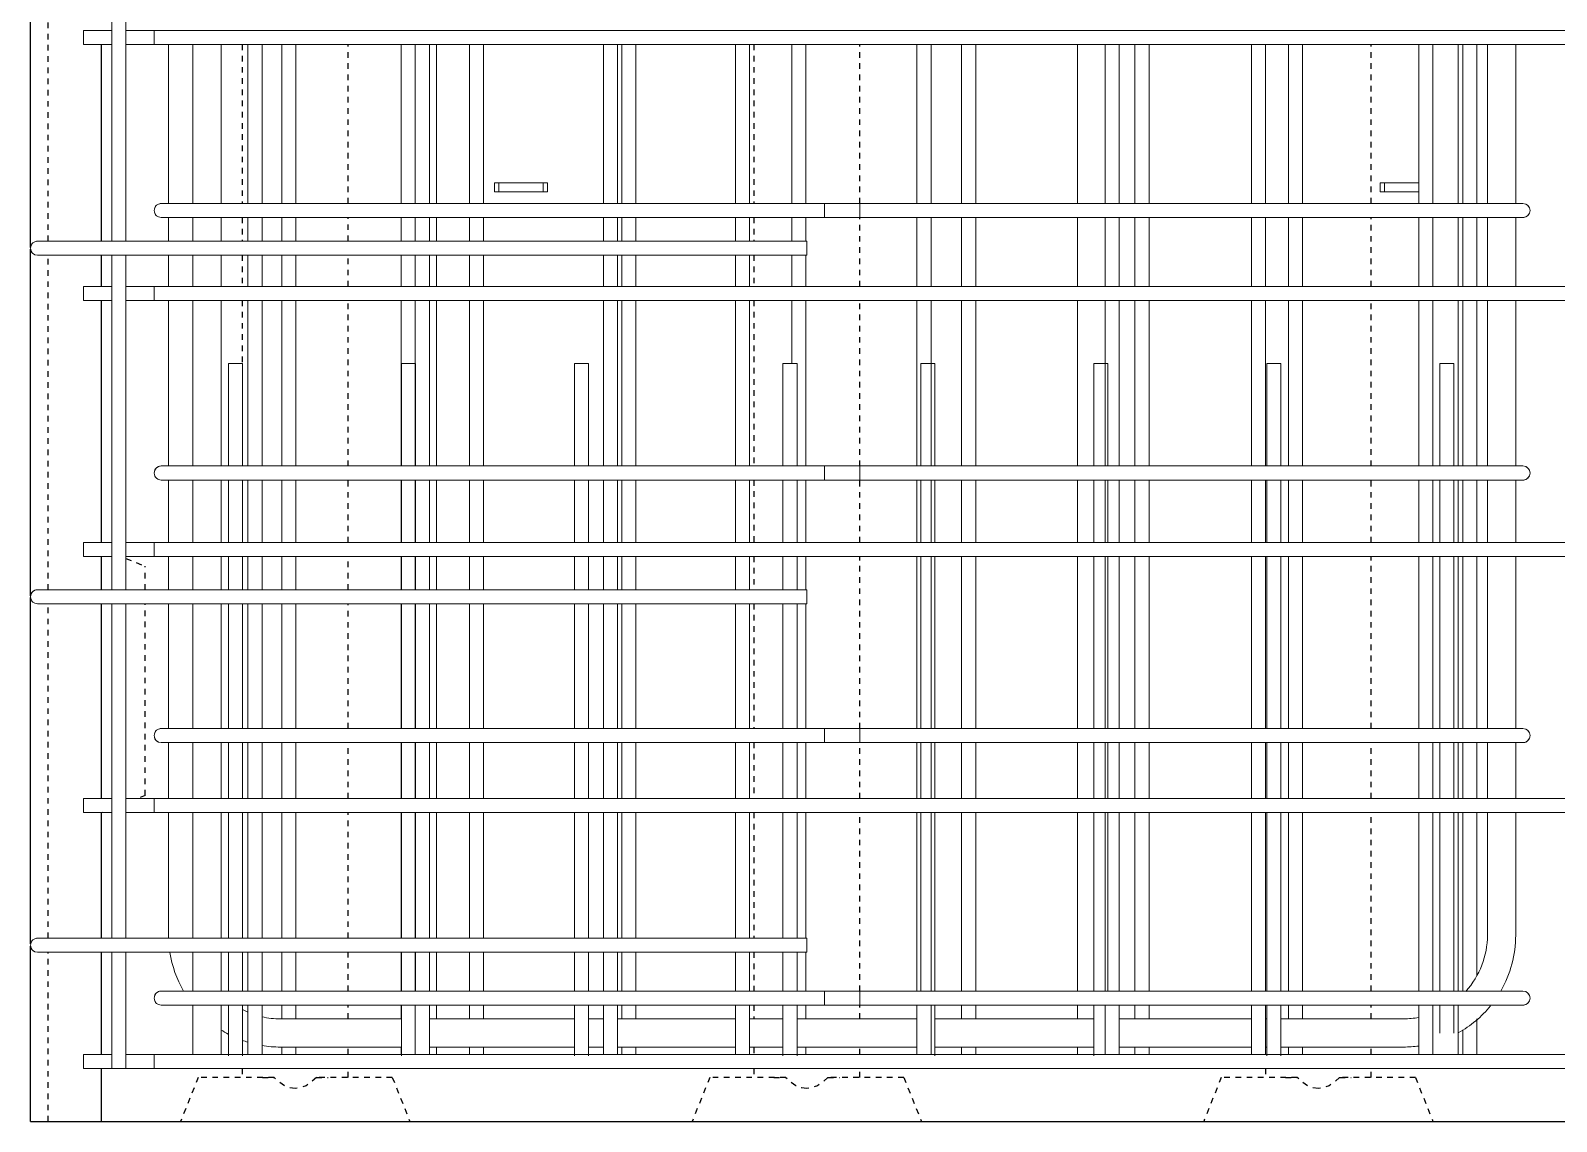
# Model space of a CAD drawing. Header units: millimetres. Extents: x -14563 to 6741, y -2784 to 21137.
# Drawn here: x -12894 to -12029, y -1395 to -776 of the extents above; entities that cross this region are included whole.
import ezdxf

# ---------------------------------------------------------------- set-up
doc = ezdxf.new("R2010")
doc.units = ezdxf.units.MM
doc.linetypes.add('Dash', pattern=[6.36, 3.18, -3.18])
for name, color, linetype, lineweight in [('A-GENM', 13, 'Continuous', 18), ('A-WALL', 113, 'Continuous', 25), ('A-WALL-HDLN', 110, 'Dash', 25), ('S-RBAR', 171, 'Continuous', 18)]:
    doc.layers.add(name, color=color, linetype=linetype, lineweight=lineweight)

# ---------------------------------------------------------------- blocks, each defined once
blk = doc.blocks.new('RR spread anchor face based - RR-SA-0_7-110-2888042-Elevation Front Copy 1')
at = {"layer": 'A-GENM'}
for p, q in [((-12630.8, -862.5), (-12628.3, -862.5)), ((-12630.8, -867.5), (-12630.8, -862.5)), ((-12628.3, -862.5), (-12603.3, -862.5)), ((-12628.3, -862.5), (-12628.3, -867.5)), ((-12603.3, -862.5), (-12600.8, -862.5)), ((-12603.3, -862.5), (-12603.3, -867.5)), ((-12600.8, -862.5), (-12600.8, -867.5)), ((-12628.3, -867.5), (-12630.8, -867.5)), ((-12603.3, -867.5), (-12628.3, -867.5)), ((-12600.8, -867.5), (-12603.3, -867.5))]:
    blk.add_line(p, q, dxfattribs=at)
blk = doc.blocks.new('RR spread anchor face based - RR-SA-0_7-110-V1-Elevation Front Copy 1')
at = {"layer": 'A-GENM'}
for p, q in [((-12128.8, -862.5), (-12126.3, -862.5)), ((-12128.8, -867.5), (-12128.8, -862.5)), ((-12126.3, -862.5), (-12106.9, -862.5)), ((-12126.3, -862.5), (-12126.3, -867.5)), ((-12126.3, -867.5), (-12128.8, -867.5)), ((-12106.9, -867.5), (-12126.3, -867.5))]:
    blk.add_line(p, q, dxfattribs=at)

msp = doc.modelspace()

# ---------------------------------------------------------------- linework, layer by layer
at = {"layer": 'A-WALL'}
for p, q in [((-12893.80383, -899.0899), (-12893.80383, -702.36843)), ((-12853.80383, -784.06667), (-12853.80383, -895.58333)), ((-12893.80383, -1096.79824), (-12893.80383, -900.07676)), ((-12853.80383, -903.58333), (-12853.80383, -921.3)), ((-12853.80383, -929.3), (-12853.80383, -1066.53333)), ((-12853.80383, -1074.53333), (-12853.80383, -1093.29167)), ((-12893.80383, -1294.1798), (-12893.80383, -1097.7851)), ((-12853.80383, -1101.29167), (-12853.80383, -1211.76667)), ((-12853.80383, -1219.76667), (-12853.80383, -1291)), ((-12893.80383, -1395), (-12893.80383, -1295.49343)), ((-12853.80383, -1299), (-12853.80383, -1357)), ((-12853.80383, -1365), (-12853.80383, -1395)), ((-12893.80383, -1395), (-11713.80383, -1395))]:
    msp.add_line(p, q, dxfattribs=at)
at = {"layer": 'A-WALL-HDLN'}
for p, q in [((-12883.80125, -895.58333), (-12883.80125, -705.875)), ((-12773.80383, -784.06667), (-12773.80383, -874.18182)), ((-12713.80383, -874.18182), (-12713.80383, -784.06667)), ((-12483.80383, -784.06667), (-12483.80383, -874.18182)), ((-12423.80383, -874.18182), (-12423.80383, -784.06667)), ((-12133.80383, -874.18182), (-12133.80383, -784.06667)), ((-12773.80383, -882.18182), (-12773.80383, -895.58333)), ((-12713.80383, -895.58333), (-12713.80383, -882.18182)), ((-12483.80383, -882.18182), (-12483.80383, -895.58333)), ((-12423.80383, -921.3), (-12423.80383, -882.18182)), ((-12133.80383, -921.3), (-12133.80383, -882.18182)), ((-12883.80125, -1093.29167), (-12883.80125, -903.58333)), ((-12773.80383, -903.58333), (-12773.80383, -921.3)), ((-12713.80383, -921.3), (-12713.80383, -903.58333)), ((-12483.80383, -903.58333), (-12483.80383, -921.3)), ((-12773.80383, -929.3), (-12773.80383, -965)), ((-12713.80383, -1023.12121), (-12713.80383, -929.3)), ((-12483.80383, -929.3), (-12483.80383, -1023.12121)), ((-12423.80383, -1023.12121), (-12423.80383, -929.3)), ((-12133.80383, -1023.12121), (-12133.80383, -929.3)), ((-12713.80383, -1066.53333), (-12713.80383, -1031.12121)), ((-12483.80383, -1031.12121), (-12483.80383, -1066.53333)), ((-12423.80383, -1066.53333), (-12423.80383, -1031.12121)), ((-12133.80383, -1066.53333), (-12133.80383, -1031.12121)), ((-12839.80383, -1075.6), (-12828.80383, -1080)), ((-12828.80383, -1093.29167), (-12828.80383, -1080)), ((-12713.80383, -1093.29167), (-12713.80383, -1074.53333)), ((-12483.80383, -1074.53333), (-12483.80383, -1093.29167)), ((-12423.80383, -1172.06061), (-12423.80383, -1074.53333)), ((-12133.80383, -1172.06061), (-12133.80383, -1074.53333)), ((-12883.80125, -1291), (-12883.80125, -1101.29167)), ((-12828.80383, -1210), (-12828.80383, -1101.29167)), ((-12713.80383, -1172.06061), (-12713.80383, -1101.29167)), ((-12483.80383, -1101.29167), (-12483.80383, -1172.06061)), ((-12713.80383, -1211.76667), (-12713.80383, -1180.06061)), ((-12483.80383, -1180.06061), (-12483.80383, -1211.76667)), ((-12423.80383, -1211.76667), (-12423.80383, -1180.06061)), ((-12133.80383, -1211.76667), (-12133.80383, -1180.06061)), ((-12828.80383, -1210), (-12833.2205, -1211.76667)), ((-12853.2205, -1219.76667), (-12853.75422, -1219.98016)), ((-12713.80383, -1291), (-12713.80383, -1219.76667)), ((-12483.80383, -1219.76667), (-12483.80383, -1291)), ((-12423.80383, -1321), (-12423.80383, -1219.76667)), ((-12133.80383, -1321), (-12133.80383, -1219.76667)), ((-12883.80125, -1395), (-12883.80125, -1299)), ((-12713.80383, -1321), (-12713.80383, -1299)), ((-12483.80383, -1299), (-12483.80383, -1321)), ((-12713.80383, -1336.76815), (-12713.80383, -1329)), ((-12483.80383, -1329), (-12483.80383, -1336.76815)), ((-12423.80383, -1336.76815), (-12423.80383, -1329)), ((-12133.80383, -1336.76815), (-12133.80383, -1329)), ((-12713.80383, -1357), (-12713.80383, -1353.0809)), ((-12483.80383, -1353.0809), (-12483.80383, -1357)), ((-12423.80383, -1357), (-12423.80383, -1353.0809)), ((-12133.80383, -1357), (-12133.80383, -1353.0809)), ((-12773.80383, -1365), (-12773.80383, -1370)), ((-12713.80383, -1370), (-12713.80383, -1365)), ((-12483.80383, -1365), (-12483.80383, -1370)), ((-12423.80383, -1370), (-12423.80383, -1365)), ((-12193.80383, -1365), (-12193.80383, -1370)), ((-12133.80383, -1370), (-12133.80383, -1365)), ((-12798.80383, -1370), (-12808.80383, -1395)), ((-12755.79341, -1370), (-12798.80383, -1370)), ((-12762.40611, -1370), (-12755.79341, -1370)), ((-12731.81425, -1370), (-12725.20155, -1370)), ((-12688.80383, -1370), (-12731.81425, -1370)), ((-12688.80383, -1370), (-12678.80383, -1395)), ((-12508.80383, -1370), (-12518.80383, -1395)), ((-12465.79341, -1370), (-12508.80383, -1370)), ((-12472.40611, -1370), (-12465.79341, -1370)), ((-12441.81425, -1370), (-12435.20155, -1370)), ((-12398.80383, -1370), (-12441.81425, -1370)), ((-12398.80383, -1370), (-12388.80383, -1395)), ((-12218.80383, -1370), (-12228.78399, -1394.95039)), ((-12175.79341, -1370), (-12218.80383, -1370)), ((-12182.40611, -1370), (-12175.79341, -1370)), ((-12151.81425, -1370), (-12145.20155, -1370)), ((-12108.80383, -1370), (-12151.81425, -1370)), ((-12108.80383, -1370), (-12098.82367, -1394.95039))]:
    msp.add_line(p, q, dxfattribs=at)
at = {"layer": 'A-WALL-HDLN', "flags": 128}
for points in [[(-12743.80383, -1376.25), (-12746.88194, -1375.85417), (-12749.92755, -1374.67088), (-12752.90853, -1372.71259), (-12755.79341, -1370)], [(-12731.81425, -1370), (-12734.69913, -1372.71259), (-12737.68011, -1374.67088), (-12740.72572, -1375.85417), (-12743.80383, -1376.25)], [(-12453.80383, -1376.25), (-12456.88194, -1375.85417), (-12459.92755, -1374.67088), (-12462.90853, -1372.71259), (-12465.79341, -1370)], [(-12441.81425, -1370), (-12444.69913, -1372.71259), (-12447.68011, -1374.67088), (-12450.72572, -1375.85417), (-12453.80383, -1376.25)], [(-12163.80383, -1376.25), (-12166.88194, -1375.85417), (-12169.92755, -1374.67088), (-12172.90853, -1372.71259), (-12175.79341, -1370)], [(-12151.81425, -1370), (-12154.69913, -1372.71259), (-12157.68011, -1374.67088), (-12160.72572, -1375.85417), (-12163.80383, -1376.25)]]:
    msp.add_lwpolyline(points, dxfattribs=at)
at = {"layer": 'S-RBAR'}
for p, q in [((-12847.80383, -895.58333), (-12847.80383, -705.875)), ((-12839.80383, -895.58333), (-12839.80383, -705.875)), ((-12847.80383, -776.06667), (-12863.80383, -776.06667)), ((-12863.80383, -776.06667), (-12863.80383, -784.06667)), ((-12823.80383, -776.06667), (-12839.80383, -776.06667)), ((-11965.58981, -776.06667), (-12823.80383, -776.06667)), ((-12823.80383, -776.06667), (-12823.80383, -784.06667)), ((-12847.80383, -784.06667), (-12863.80383, -784.06667)), ((-12823.80383, -784.06667), (-12839.80383, -784.06667)), ((-11965.58981, -784.06667), (-12823.80383, -784.06667)), ((-12815.60372, -874.18182), (-12815.60372, -784.06667)), ((-12801.80383, -874.18182), (-12801.80383, -784.06667)), ((-12785.80383, -874.18182), (-12785.80383, -784.06667)), ((-12770.5941, -874.18182), (-12770.5941, -784.06667)), ((-12762.5941, -874.18182), (-12762.5941, -784.06667)), ((-12751.44469, -874.18182), (-12751.44469, -784.06667)), ((-12743.44469, -874.18182), (-12743.44469, -784.06667)), ((-12683.80383, -784.06667), (-12683.80383, -874.18182)), ((-12675.78117, -874.18182), (-12675.78117, -784.06667)), ((-12667.78117, -874.18182), (-12667.78117, -784.06667)), ((-12663.80383, -784.06667), (-12663.80383, -874.18182)), ((-12645.08556, -874.18182), (-12645.08556, -784.06667)), ((-12637.08556, -874.18182), (-12637.08556, -784.06667)), ((-12569.09325, -874.18182), (-12569.09325, -784.06667)), ((-12561.09325, -874.18182), (-12561.09325, -784.06667)), ((-12558.72642, -874.18182), (-12558.72642, -784.06667)), ((-12550.72642, -874.18182), (-12550.72642, -784.06667)), ((-12494.28032, -874.18182), (-12494.28032, -784.06667)), ((-12486.28032, -874.18182), (-12486.28032, -784.06667)), ((-12462.36728, -874.18182), (-12462.36728, -784.06667)), ((-12454.36728, -874.18182), (-12454.36728, -784.06667)), ((-12391.34239, -874.18182), (-12391.34239, -784.06667)), ((-12383.34239, -874.18182), (-12383.34239, -784.06667)), ((-12366.00815, -874.18182), (-12366.00815, -784.06667)), ((-12358.00815, -874.18182), (-12358.00815, -784.06667)), ((-12300.36633, -784.06667), (-12300.36633, -874.18182)), ((-12284.65446, -874.18182), (-12284.65446, -784.06667)), ((-12276.65446, -874.18182), (-12276.65446, -784.06667)), ((-12267.75631, -874.18182), (-12267.75631, -784.06667)), ((-12259.75631, -874.18182), (-12259.75631, -784.06667)), ((-12201.71654, -874.18182), (-12201.71654, -784.06667)), ((-12193.71654, -874.18182), (-12193.71654, -784.06667)), ((-12180.78988, -874.18182), (-12180.78988, -784.06667)), ((-12172.78988, -874.18182), (-12172.78988, -784.06667)), ((-12106.90361, -874.18182), (-12106.90361, -784.06667)), ((-12098.90361, -874.18182), (-12098.90361, -784.06667)), ((-12084.55383, -874.18182), (-12084.55383, -784.06667)), ((-12081.93074, -874.18182), (-12081.93074, -784.06667)), ((-12073.93074, -874.18182), (-12073.93074, -784.06667)), ((-12067.93394, -784.06667), (-12067.93394, -874.18182)), ((-12051.93394, -784.06667), (-12051.93394, -874.18182)), ((-12819.76423, -874.18182), (-12783.76423, -874.18182)), ((-12819.76423, -882.18182), (-12783.76423, -882.18182)), ((-12815.60372, -895.58333), (-12815.60372, -882.18182)), ((-12801.80383, -895.58333), (-12801.80383, -882.18182)), ((-12785.80383, -895.58333), (-12785.80383, -882.18182)), ((-12423.76423, -874.18182), (-12783.76423, -874.18182)), ((-12423.76423, -882.18182), (-12783.76423, -882.18182)), ((-12770.5941, -895.58333), (-12770.5941, -882.18182)), ((-12762.5941, -895.58333), (-12762.5941, -882.18182)), ((-12751.44469, -895.58333), (-12751.44469, -882.18182)), ((-12743.44469, -895.58333), (-12743.44469, -882.18182)), ((-12683.80383, -882.18182), (-12683.80383, -895.58333)), ((-12675.78117, -895.58333), (-12675.78117, -882.18182)), ((-12667.78117, -895.58333), (-12667.78117, -882.18182)), ((-12663.80383, -882.18182), (-12663.80383, -895.58333)), ((-12645.08556, -895.58333), (-12645.08556, -882.18182)), ((-12637.08556, -895.58333), (-12637.08556, -882.18182)), ((-12569.09325, -895.58333), (-12569.09325, -882.18182)), ((-12561.09325, -895.58333), (-12561.09325, -882.18182)), ((-12558.72642, -895.58333), (-12558.72642, -882.18182)), ((-12550.72642, -895.58333), (-12550.72642, -882.18182)), ((-12494.28032, -895.58333), (-12494.28032, -882.18182)), ((-12486.28032, -895.58333), (-12486.28032, -882.18182)), ((-12462.36728, -895.58333), (-12462.36728, -882.18182)), ((-12454.36728, -895.58333), (-12454.36728, -882.18182)), ((-12443.80383, -874.18182), (-12083.80383, -874.18182)), ((-12443.80383, -882.18182), (-12443.80383, -874.18182)), ((-12443.80383, -882.18182), (-12083.80383, -882.18182)), ((-12423.76423, -874.18182), (-12423.76423, -882.18182)), ((-12391.34239, -921.3), (-12391.34239, -882.18182)), ((-12383.34239, -921.3), (-12383.34239, -882.18182)), ((-12366.00815, -921.3), (-12366.00815, -882.18182)), ((-12358.00815, -921.3), (-12358.00815, -882.18182)), ((-12300.36633, -882.18182), (-12300.36633, -921.3)), ((-12284.65446, -921.3), (-12284.65446, -882.18182)), ((-12276.65446, -921.3), (-12276.65446, -882.18182)), ((-12267.75631, -921.3), (-12267.75631, -882.18182)), ((-12259.75631, -921.3), (-12259.75631, -882.18182)), ((-12201.71654, -921.3), (-12201.71654, -882.18182)), ((-12193.71654, -921.3), (-12193.71654, -882.18182)), ((-12180.78988, -921.3), (-12180.78988, -882.18182)), ((-12172.78988, -921.3), (-12172.78988, -882.18182)), ((-12106.90361, -921.3), (-12106.90361, -882.18182)), ((-12098.90361, -921.3), (-12098.90361, -882.18182)), ((-12084.55383, -921.3), (-12084.55383, -882.18182)), ((-12047.80383, -874.18182), (-12083.80383, -874.18182)), ((-12047.80383, -882.18182), (-12083.80383, -882.18182)), ((-12081.93074, -921.3), (-12081.93074, -882.18182)), ((-12073.93074, -921.3), (-12073.93074, -882.18182)), ((-12067.93394, -882.18182), (-12067.93394, -921.3)), ((-12051.93394, -882.18182), (-12051.93394, -921.3)), ((-12889.86879, -895.58333), (-12869.86879, -895.58333)), ((-12453.86675, -895.58333), (-12869.86879, -895.58333)), ((-12453.86675, -895.58333), (-12453.86675, -903.58333)), ((-12889.86879, -903.58333), (-12869.86879, -903.58333)), ((-12453.86675, -903.58333), (-12869.86879, -903.58333)), ((-12847.80383, -1093.29167), (-12847.80383, -903.58333)), ((-12839.80383, -1093.29167), (-12839.80383, -903.58333)), ((-12815.60372, -921.3), (-12815.60372, -903.58333)), ((-12801.80383, -921.3), (-12801.80383, -903.58333)), ((-12785.80383, -921.3), (-12785.80383, -903.58333)), ((-12770.5941, -921.3), (-12770.5941, -903.58333)), ((-12762.5941, -921.3), (-12762.5941, -903.58333)), ((-12751.44469, -921.3), (-12751.44469, -903.58333)), ((-12743.44469, -921.3), (-12743.44469, -903.58333)), ((-12683.80383, -903.58333), (-12683.80383, -921.3)), ((-12675.78117, -921.3), (-12675.78117, -903.58333)), ((-12667.78117, -921.3), (-12667.78117, -903.58333)), ((-12663.80383, -903.58333), (-12663.80383, -921.3)), ((-12645.08556, -921.3), (-12645.08556, -903.58333)), ((-12637.08556, -921.3), (-12637.08556, -903.58333)), ((-12569.09325, -921.3), (-12569.09325, -903.58333)), ((-12561.09325, -921.3), (-12561.09325, -903.58333)), ((-12558.72642, -921.3), (-12558.72642, -903.58333)), ((-12550.72642, -921.3), (-12550.72642, -903.58333)), ((-12494.28032, -921.3), (-12494.28032, -903.58333)), ((-12486.28032, -921.3), (-12486.28032, -903.58333)), ((-12462.36728, -921.3), (-12462.36728, -903.58333)), ((-12454.36728, -921.3), (-12454.36728, -903.58333)), ((-12847.80383, -921.3), (-12863.80383, -921.3)), ((-12863.80383, -921.3), (-12863.80383, -929.3)), ((-12823.80383, -921.3), (-12839.80383, -921.3)), ((-11965.58981, -921.3), (-12823.80383, -921.3)), ((-12823.80383, -921.3), (-12823.80383, -929.3)), ((-12847.80383, -929.3), (-12863.80383, -929.3)), ((-12823.80383, -929.3), (-12839.80383, -929.3)), ((-11965.58981, -929.3), (-12823.80383, -929.3)), ((-12815.60372, -1023.12121), (-12815.60372, -929.3)), ((-12801.80383, -1023.12121), (-12801.80383, -929.3)), ((-12785.80383, -1023.12121), (-12785.80383, -929.3)), ((-12770.5941, -1023.12121), (-12770.5941, -929.3)), ((-12762.5941, -1023.12121), (-12762.5941, -929.3)), ((-12751.44469, -1023.12121), (-12751.44469, -929.3)), ((-12743.44469, -1023.12121), (-12743.44469, -929.3)), ((-12683.80383, -929.3), (-12683.80383, -1023.12121)), ((-12675.78117, -1023.12121), (-12675.78117, -929.3)), ((-12667.78117, -1023.12121), (-12667.78117, -929.3)), ((-12663.80383, -929.3), (-12663.80383, -1023.12121)), ((-12645.08556, -1023.12121), (-12645.08556, -929.3)), ((-12637.08556, -1023.12121), (-12637.08556, -929.3)), ((-12569.09325, -1023.12121), (-12569.09325, -929.3)), ((-12561.09325, -1023.12121), (-12561.09325, -929.3)), ((-12558.72642, -1023.12121), (-12558.72642, -929.3)), ((-12550.72642, -1023.12121), (-12550.72642, -929.3)), ((-12494.28032, -1023.12121), (-12494.28032, -929.3)), ((-12486.28032, -1023.12121), (-12486.28032, -929.3)), ((-12462.36728, -965), (-12462.36728, -929.3)), ((-12454.36728, -1023.12121), (-12454.36728, -929.3)), ((-12391.34239, -1023.12121), (-12391.34239, -929.3)), ((-12383.34239, -1023.12121), (-12383.34239, -929.3)), ((-12366.00815, -1023.12121), (-12366.00815, -929.3)), ((-12358.00815, -1023.12121), (-12358.00815, -929.3)), ((-12300.36633, -929.3), (-12300.36633, -1023.12121)), ((-12284.65446, -1023.12121), (-12284.65446, -929.3)), ((-12276.65446, -1023.12121), (-12276.65446, -929.3)), ((-12267.75631, -1023.12121), (-12267.75631, -929.3)), ((-12259.75631, -1023.12121), (-12259.75631, -929.3)), ((-12201.71654, -1023.12121), (-12201.71654, -929.3)), ((-12193.71654, -1023.12121), (-12193.71654, -929.3)), ((-12180.78988, -1023.12121), (-12180.78988, -929.3)), ((-12172.78988, -1023.12121), (-12172.78988, -929.3)), ((-12106.90361, -1023.12121), (-12106.90361, -929.3)), ((-12098.90361, -1023.12121), (-12098.90361, -929.3)), ((-12084.55383, -1023.12121), (-12084.55383, -929.3)), ((-12081.93074, -1023.12121), (-12081.93074, -929.3)), ((-12073.93074, -1023.12121), (-12073.93074, -929.3)), ((-12067.93394, -929.3), (-12067.93394, -1023.12121)), ((-12051.93394, -929.3), (-12051.93394, -1023.12121)), ((-12773.68129, -965), (-12781.68129, -965)), ((-12781.68129, -1023.12121), (-12781.68129, -965)), ((-12773.68129, -1023.12121), (-12773.68129, -965)), ((-12675.5701, -965), (-12683.5701, -965)), ((-12683.5701, -1023.12121), (-12683.5701, -965)), ((-12675.5701, -1023.12121), (-12675.5701, -965)), ((-12577.4589, -965), (-12585.4589, -965)), ((-12585.4589, -1023.12121), (-12585.4589, -965)), ((-12577.4589, -1023.12121), (-12577.4589, -965)), ((-12459.34771, -965), (-12467.34771, -965)), ((-12467.34771, -1023.12121), (-12467.34771, -965)), ((-12459.34771, -1023.12121), (-12459.34771, -965)), ((-12381.23651, -965), (-12389.23651, -965)), ((-12389.23651, -1023.12121), (-12389.23651, -965)), ((-12381.23651, -1023.12121), (-12381.23651, -965)), ((-12283.12532, -965), (-12291.12532, -965)), ((-12291.12532, -1023.12121), (-12291.12532, -965)), ((-12283.12532, -1023.12121), (-12283.12532, -965)), ((-12185.01413, -965), (-12193.01413, -965)), ((-12193.01413, -1023.12121), (-12193.01413, -965)), ((-12185.01413, -1023.12121), (-12185.01413, -965)), ((-12086.90293, -965), (-12094.90293, -965)), ((-12094.90293, -1023.12121), (-12094.90293, -965)), ((-12086.90293, -1023.12121), (-12086.90293, -965)), ((-12819.76423, -1023.12121), (-12783.76423, -1023.12121)), ((-12423.76423, -1023.12121), (-12783.76423, -1023.12121)), ((-12443.80383, -1023.12121), (-12083.80383, -1023.12121)), ((-12443.80383, -1031.12121), (-12443.80383, -1023.12121)), ((-12423.76423, -1023.12121), (-12423.76423, -1031.12121)), ((-12047.80383, -1023.12121), (-12083.80383, -1023.12121)), ((-12819.76423, -1031.12121), (-12783.76423, -1031.12121)), ((-12815.60372, -1066.53333), (-12815.60372, -1031.12121)), ((-12801.80383, -1066.53333), (-12801.80383, -1031.12121)), ((-12785.80383, -1066.53333), (-12785.80383, -1031.12121)), ((-12423.76423, -1031.12121), (-12783.76423, -1031.12121)), ((-12781.68129, -1066.53333), (-12781.68129, -1031.12121)), ((-12773.68129, -1066.53333), (-12773.68129, -1031.12121)), ((-12770.5941, -1066.53333), (-12770.5941, -1031.12121)), ((-12762.5941, -1066.53333), (-12762.5941, -1031.12121)), ((-12751.44469, -1066.53333), (-12751.44469, -1031.12121)), ((-12743.44469, -1066.53333), (-12743.44469, -1031.12121)), ((-12683.80383, -1031.12121), (-12683.80383, -1066.53333)), ((-12683.5701, -1066.53333), (-12683.5701, -1031.12121)), ((-12675.78117, -1066.53333), (-12675.78117, -1031.12121)), ((-12675.5701, -1066.53333), (-12675.5701, -1031.12121)), ((-12667.78117, -1066.53333), (-12667.78117, -1031.12121)), ((-12663.80383, -1031.12121), (-12663.80383, -1066.53333)), ((-12645.08556, -1066.53333), (-12645.08556, -1031.12121)), ((-12637.08556, -1066.53333), (-12637.08556, -1031.12121)), ((-12585.4589, -1066.53333), (-12585.4589, -1031.12121)), ((-12577.4589, -1066.53333), (-12577.4589, -1031.12121)), ((-12569.09325, -1066.53333), (-12569.09325, -1031.12121)), ((-12561.09325, -1066.53333), (-12561.09325, -1031.12121)), ((-12558.72642, -1066.53333), (-12558.72642, -1031.12121)), ((-12550.72642, -1066.53333), (-12550.72642, -1031.12121)), ((-12494.28032, -1066.53333), (-12494.28032, -1031.12121)), ((-12486.28032, -1066.53333), (-12486.28032, -1031.12121)), ((-12467.34771, -1066.53333), (-12467.34771, -1031.12121)), ((-12459.34771, -1066.53333), (-12459.34771, -1031.12121)), ((-12454.36728, -1066.53333), (-12454.36728, -1031.12121)), ((-12443.80383, -1031.12121), (-12083.80383, -1031.12121)), ((-12391.34239, -1066.53333), (-12391.34239, -1031.12121)), ((-12389.23651, -1066.53333), (-12389.23651, -1031.12121)), ((-12383.34239, -1066.53333), (-12383.34239, -1031.12121)), ((-12381.23651, -1066.53333), (-12381.23651, -1031.12121)), ((-12366.00815, -1066.53333), (-12366.00815, -1031.12121)), ((-12358.00815, -1066.53333), (-12358.00815, -1031.12121)), ((-12300.36633, -1031.12121), (-12300.36633, -1066.53333)), ((-12291.12532, -1066.53333), (-12291.12532, -1031.12121)), ((-12284.65446, -1066.53333), (-12284.65446, -1031.12121)), ((-12283.12532, -1066.53333), (-12283.12532, -1031.12121)), ((-12276.65446, -1066.53333), (-12276.65446, -1031.12121)), ((-12267.75631, -1066.53333), (-12267.75631, -1031.12121)), ((-12259.75631, -1066.53333), (-12259.75631, -1031.12121)), ((-12201.71654, -1066.53333), (-12201.71654, -1031.12121)), ((-12193.71654, -1066.53333), (-12193.71654, -1031.12121)), ((-12193.01413, -1066.53333), (-12193.01413, -1031.12121)), ((-12185.01413, -1066.53333), (-12185.01413, -1031.12121)), ((-12180.78988, -1066.53333), (-12180.78988, -1031.12121)), ((-12172.78988, -1066.53333), (-12172.78988, -1031.12121)), ((-12106.90361, -1066.53333), (-12106.90361, -1031.12121)), ((-12098.90361, -1066.53333), (-12098.90361, -1031.12121)), ((-12094.90293, -1066.53333), (-12094.90293, -1031.12121)), ((-12086.90293, -1066.53333), (-12086.90293, -1031.12121)), ((-12084.55383, -1066.53333), (-12084.55383, -1031.12121)), ((-12047.80383, -1031.12121), (-12083.80383, -1031.12121)), ((-12081.93074, -1066.53333), (-12081.93074, -1031.12121)), ((-12073.93074, -1066.53333), (-12073.93074, -1031.12121)), ((-12067.93394, -1031.12121), (-12067.93394, -1066.53333)), ((-12051.93394, -1031.12121), (-12051.93394, -1066.53333)), ((-12847.80383, -1066.53333), (-12863.80383, -1066.53333)), ((-12863.80383, -1066.53333), (-12863.80383, -1074.53333)), ((-12823.80383, -1066.53333), (-12839.80383, -1066.53333)), ((-11965.58981, -1066.53333), (-12823.80383, -1066.53333)), ((-12823.80383, -1066.53333), (-12823.80383, -1074.53333)), ((-12847.80383, -1074.53333), (-12863.80383, -1074.53333)), ((-12823.80383, -1074.53333), (-12839.80383, -1074.53333)), ((-11971.60724, -1074.53333), (-12823.80383, -1074.53333)), ((-12815.60372, -1093.29167), (-12815.60372, -1074.53333)), ((-12801.80383, -1093.29167), (-12801.80383, -1074.53333)), ((-12785.80383, -1093.29167), (-12785.80383, -1074.53333)), ((-12781.68129, -1093.29167), (-12781.68129, -1074.53333)), ((-12773.68129, -1093.29167), (-12773.68129, -1074.53333)), ((-12770.5941, -1093.29167), (-12770.5941, -1074.53333)), ((-12762.5941, -1093.29167), (-12762.5941, -1074.53333)), ((-12751.44469, -1093.29167), (-12751.44469, -1074.53333)), ((-12743.44469, -1093.29167), (-12743.44469, -1074.53333)), ((-12683.80383, -1074.53333), (-12683.80383, -1093.29167)), ((-12683.5701, -1093.29167), (-12683.5701, -1074.53333)), ((-12675.78117, -1093.29167), (-12675.78117, -1074.53333)), ((-12675.5701, -1093.29167), (-12675.5701, -1074.53333)), ((-12667.78117, -1093.29167), (-12667.78117, -1074.53333)), ((-12663.80383, -1074.53333), (-12663.80383, -1093.29167)), ((-12645.08556, -1093.29167), (-12645.08556, -1074.53333)), ((-12637.08556, -1093.29167), (-12637.08556, -1074.53333)), ((-12585.4589, -1093.29167), (-12585.4589, -1074.53333)), ((-12577.4589, -1093.29167), (-12577.4589, -1074.53333)), ((-12569.09325, -1093.29167), (-12569.09325, -1074.53333)), ((-12561.09325, -1093.29167), (-12561.09325, -1074.53333)), ((-12558.72642, -1093.29167), (-12558.72642, -1074.53333)), ((-12550.72642, -1093.29167), (-12550.72642, -1074.53333)), ((-12494.28032, -1093.29167), (-12494.28032, -1074.53333)), ((-12486.28032, -1093.29167), (-12486.28032, -1074.53333)), ((-12467.34771, -1093.29167), (-12467.34771, -1074.53333)), ((-12459.34771, -1093.29167), (-12459.34771, -1074.53333)), ((-12454.36728, -1093.29167), (-12454.36728, -1074.53333)), ((-12391.34239, -1172.06061), (-12391.34239, -1074.53333)), ((-12389.23651, -1172.06061), (-12389.23651, -1074.53333)), ((-12383.34239, -1172.06061), (-12383.34239, -1074.53333)), ((-12381.23651, -1172.06061), (-12381.23651, -1074.53333)), ((-12366.00815, -1172.06061), (-12366.00815, -1074.53333)), ((-12358.00815, -1172.06061), (-12358.00815, -1074.53333)), ((-12300.36633, -1074.53333), (-12300.36633, -1172.06061)), ((-12291.12532, -1172.06061), (-12291.12532, -1074.53333)), ((-12284.65446, -1172.06061), (-12284.65446, -1074.53333)), ((-12283.12532, -1172.06061), (-12283.12532, -1074.53333)), ((-12276.65446, -1172.06061), (-12276.65446, -1074.53333)), ((-12267.75631, -1172.06061), (-12267.75631, -1074.53333)), ((-12259.75631, -1172.06061), (-12259.75631, -1074.53333)), ((-12201.71654, -1172.06061), (-12201.71654, -1074.53333)), ((-12193.71654, -1172.06061), (-12193.71654, -1074.53333)), ((-12193.01413, -1172.06061), (-12193.01413, -1074.53333)), ((-12185.01413, -1172.06061), (-12185.01413, -1074.53333)), ((-12180.78988, -1172.06061), (-12180.78988, -1074.53333)), ((-12172.78988, -1172.06061), (-12172.78988, -1074.53333)), ((-12106.90361, -1172.06061), (-12106.90361, -1074.53333)), ((-12098.90361, -1172.06061), (-12098.90361, -1074.53333)), ((-12094.90293, -1172.06061), (-12094.90293, -1074.53333)), ((-12086.90293, -1172.06061), (-12086.90293, -1074.53333)), ((-12084.55383, -1172.06061), (-12084.55383, -1074.53333)), ((-12081.93074, -1172.06061), (-12081.93074, -1074.53333)), ((-12073.93074, -1172.06061), (-12073.93074, -1074.53333)), ((-12067.93394, -1074.53333), (-12067.93394, -1172.06061)), ((-12051.93394, -1074.53333), (-12051.93394, -1172.06061)), ((-12889.86879, -1093.29167), (-12869.86879, -1093.29167)), ((-12453.86675, -1093.29167), (-12869.86879, -1093.29167)), ((-12453.86675, -1093.29167), (-12453.86675, -1101.29167)), ((-12889.86879, -1101.29167), (-12869.86879, -1101.29167)), ((-12453.86675, -1101.29167), (-12869.86879, -1101.29167)), ((-12847.80383, -1291), (-12847.80383, -1101.29167)), ((-12839.80383, -1291), (-12839.80383, -1101.29167)), ((-12815.60372, -1172.06061), (-12815.60372, -1101.29167)), ((-12801.80383, -1172.06061), (-12801.80383, -1101.29167)), ((-12785.80383, -1172.06061), (-12785.80383, -1101.29167)), ((-12781.68129, -1172.06061), (-12781.68129, -1101.29167)), ((-12773.68129, -1172.06061), (-12773.68129, -1101.29167)), ((-12770.5941, -1172.06061), (-12770.5941, -1101.29167)), ((-12762.5941, -1172.06061), (-12762.5941, -1101.29167)), ((-12751.44469, -1172.06061), (-12751.44469, -1101.29167)), ((-12743.44469, -1172.06061), (-12743.44469, -1101.29167)), ((-12683.80383, -1101.29167), (-12683.80383, -1172.06061)), ((-12683.5701, -1172.06061), (-12683.5701, -1101.29167)), ((-12675.78117, -1172.06061), (-12675.78117, -1101.29167)), ((-12675.5701, -1172.06061), (-12675.5701, -1101.29167)), ((-12667.78117, -1172.06061), (-12667.78117, -1101.29167)), ((-12663.80383, -1101.29167), (-12663.80383, -1172.06061)), ((-12645.08556, -1172.06061), (-12645.08556, -1101.29167)), ((-12637.08556, -1172.06061), (-12637.08556, -1101.29167)), ((-12585.4589, -1172.06061), (-12585.4589, -1101.29167)), ((-12577.4589, -1172.06061), (-12577.4589, -1101.29167)), ((-12569.09325, -1172.06061), (-12569.09325, -1101.29167)), ((-12561.09325, -1172.06061), (-12561.09325, -1101.29167)), ((-12558.72642, -1172.06061), (-12558.72642, -1101.29167)), ((-12550.72642, -1172.06061), (-12550.72642, -1101.29167)), ((-12494.28032, -1172.06061), (-12494.28032, -1101.29167)), ((-12486.28032, -1172.06061), (-12486.28032, -1101.29167)), ((-12467.34771, -1172.06061), (-12467.34771, -1101.29167)), ((-12459.34771, -1172.06061), (-12459.34771, -1101.29167)), ((-12454.36728, -1172.06061), (-12454.36728, -1101.29167)), ((-12819.76423, -1172.06061), (-12783.76423, -1172.06061)), ((-12423.76423, -1172.06061), (-12783.76423, -1172.06061)), ((-12443.80383, -1172.06061), (-12083.80383, -1172.06061)), ((-12443.80383, -1180.06061), (-12443.80383, -1172.06061)), ((-12423.76423, -1172.06061), (-12423.76423, -1180.06061)), ((-12047.80383, -1172.06061), (-12083.80383, -1172.06061)), ((-12819.76423, -1180.06061), (-12783.76423, -1180.06061)), ((-12815.60372, -1211.76667), (-12815.60372, -1180.06061)), ((-12801.80383, -1211.76667), (-12801.80383, -1180.06061)), ((-12785.80383, -1211.76667), (-12785.80383, -1180.06061)), ((-12423.76423, -1180.06061), (-12783.76423, -1180.06061)), ((-12781.68129, -1211.76667), (-12781.68129, -1180.06061)), ((-12773.68129, -1211.76667), (-12773.68129, -1180.06061)), ((-12770.5941, -1211.76667), (-12770.5941, -1180.06061)), ((-12762.5941, -1211.76667), (-12762.5941, -1180.06061)), ((-12751.44469, -1211.76667), (-12751.44469, -1180.06061)), ((-12743.44469, -1211.76667), (-12743.44469, -1180.06061)), ((-12683.80383, -1180.06061), (-12683.80383, -1211.76667)), ((-12683.5701, -1211.76667), (-12683.5701, -1180.06061)), ((-12675.78117, -1211.76667), (-12675.78117, -1180.06061)), ((-12675.5701, -1211.76667), (-12675.5701, -1180.06061)), ((-12667.78117, -1211.76667), (-12667.78117, -1180.06061)), ((-12663.80383, -1180.06061), (-12663.80383, -1211.76667)), ((-12645.08556, -1211.76667), (-12645.08556, -1180.06061)), ((-12637.08556, -1211.76667), (-12637.08556, -1180.06061)), ((-12585.4589, -1211.76667), (-12585.4589, -1180.06061)), ((-12577.4589, -1211.76667), (-12577.4589, -1180.06061)), ((-12569.09325, -1211.76667), (-12569.09325, -1180.06061)), ((-12561.09325, -1211.76667), (-12561.09325, -1180.06061)), ((-12558.72642, -1211.76667), (-12558.72642, -1180.06061)), ((-12550.72642, -1211.76667), (-12550.72642, -1180.06061)), ((-12494.28032, -1211.76667), (-12494.28032, -1180.06061)), ((-12486.28032, -1211.76667), (-12486.28032, -1180.06061)), ((-12467.34771, -1211.76667), (-12467.34771, -1180.06061)), ((-12459.34771, -1211.76667), (-12459.34771, -1180.06061)), ((-12454.36728, -1211.76667), (-12454.36728, -1180.06061)), ((-12443.80383, -1180.06061), (-12083.80383, -1180.06061)), ((-12391.34239, -1211.76667), (-12391.34239, -1180.06061)), ((-12389.23651, -1211.76667), (-12389.23651, -1180.06061)), ((-12383.34239, -1211.76667), (-12383.34239, -1180.06061)), ((-12381.23651, -1211.76667), (-12381.23651, -1180.06061)), ((-12366.00815, -1211.76667), (-12366.00815, -1180.06061)), ((-12358.00815, -1211.76667), (-12358.00815, -1180.06061)), ((-12300.36633, -1180.06061), (-12300.36633, -1211.76667)), ((-12291.12532, -1211.76667), (-12291.12532, -1180.06061)), ((-12284.65446, -1211.76667), (-12284.65446, -1180.06061)), ((-12283.12532, -1211.76667), (-12283.12532, -1180.06061)), ((-12276.65446, -1211.76667), (-12276.65446, -1180.06061)), ((-12267.75631, -1211.76667), (-12267.75631, -1180.06061)), ((-12259.75631, -1211.76667), (-12259.75631, -1180.06061)), ((-12201.71654, -1211.76667), (-12201.71654, -1180.06061)), ((-12193.71654, -1211.76667), (-12193.71654, -1180.06061)), ((-12193.01413, -1211.76667), (-12193.01413, -1180.06061)), ((-12185.01413, -1211.76667), (-12185.01413, -1180.06061)), ((-12180.78988, -1211.76667), (-12180.78988, -1180.06061)), ((-12172.78988, -1211.76667), (-12172.78988, -1180.06061)), ((-12106.90361, -1211.76667), (-12106.90361, -1180.06061)), ((-12098.90361, -1211.76667), (-12098.90361, -1180.06061)), ((-12094.90293, -1211.76667), (-12094.90293, -1180.06061)), ((-12086.90293, -1211.76667), (-12086.90293, -1180.06061)), ((-12084.55383, -1211.76667), (-12084.55383, -1180.06061)), ((-12047.80383, -1180.06061), (-12083.80383, -1180.06061)), ((-12081.93074, -1211.76667), (-12081.93074, -1180.06061)), ((-12073.93074, -1211.76667), (-12073.93074, -1180.06061)), ((-12067.93394, -1180.06061), (-12067.93394, -1211.76667)), ((-12051.93394, -1180.06061), (-12051.93394, -1211.76667)), ((-12847.80383, -1211.76667), (-12863.80383, -1211.76667)), ((-12863.80383, -1211.76667), (-12863.80383, -1219.76667)), ((-12823.80383, -1211.76667), (-12839.80383, -1211.76667)), ((-11965.58981, -1211.76667), (-12823.80383, -1211.76667)), ((-12823.80383, -1211.76667), (-12823.80383, -1219.76667)), ((-12847.80383, -1219.76667), (-12863.80383, -1219.76667)), ((-12823.80383, -1219.76667), (-12839.80383, -1219.76667)), ((-11965.58981, -1219.76667), (-12823.80383, -1219.76667)), ((-12815.60372, -1289.26815), (-12815.60372, -1219.76667)), ((-12801.80383, -1291), (-12801.80383, -1219.76667)), ((-12785.80383, -1291), (-12785.80383, -1219.76667)), ((-12781.68129, -1291), (-12781.68129, -1219.76667)), ((-12773.68129, -1291), (-12773.68129, -1219.76667)), ((-12770.5941, -1291), (-12770.5941, -1219.76667)), ((-12762.5941, -1291), (-12762.5941, -1219.76667)), ((-12751.44469, -1291), (-12751.44469, -1219.76667)), ((-12743.44469, -1291), (-12743.44469, -1219.76667)), ((-12683.80383, -1219.76667), (-12683.80383, -1291)), ((-12683.5701, -1291), (-12683.5701, -1219.76667)), ((-12675.78117, -1291), (-12675.78117, -1219.76667)), ((-12675.5701, -1291), (-12675.5701, -1219.76667)), ((-12667.78117, -1291), (-12667.78117, -1219.76667)), ((-12663.80383, -1219.76667), (-12663.80383, -1291)), ((-12645.08556, -1291), (-12645.08556, -1219.76667)), ((-12637.08556, -1291), (-12637.08556, -1219.76667)), ((-12585.4589, -1291), (-12585.4589, -1219.76667)), ((-12577.4589, -1291), (-12577.4589, -1219.76667)), ((-12569.09325, -1291), (-12569.09325, -1219.76667)), ((-12561.09325, -1291), (-12561.09325, -1219.76667)), ((-12558.72642, -1291), (-12558.72642, -1219.76667)), ((-12550.72642, -1291), (-12550.72642, -1219.76667)), ((-12494.28032, -1291), (-12494.28032, -1219.76667)), ((-12486.28032, -1291), (-12486.28032, -1219.76667)), ((-12467.34771, -1291), (-12467.34771, -1219.76667)), ((-12459.34771, -1291), (-12459.34771, -1219.76667)), ((-12454.36728, -1291), (-12454.36728, -1219.76667)), ((-12391.34239, -1321), (-12391.34239, -1219.76667)), ((-12389.23651, -1321), (-12389.23651, -1219.76667)), ((-12383.34239, -1321), (-12383.34239, -1219.76667)), ((-12381.23651, -1321), (-12381.23651, -1219.76667)), ((-12366.00815, -1321), (-12366.00815, -1219.76667)), ((-12358.00815, -1321), (-12358.00815, -1219.76667)), ((-12300.36633, -1219.76667), (-12300.36633, -1321)), ((-12291.12532, -1321), (-12291.12532, -1219.76667)), ((-12284.65446, -1321), (-12284.65446, -1219.76667)), ((-12283.12532, -1321), (-12283.12532, -1219.76667)), ((-12276.65446, -1321), (-12276.65446, -1219.76667)), ((-12267.75631, -1321), (-12267.75631, -1219.76667)), ((-12259.75631, -1321), (-12259.75631, -1219.76667)), ((-12201.71654, -1321), (-12201.71654, -1219.76667)), ((-12193.71654, -1321), (-12193.71654, -1219.76667)), ((-12193.01413, -1321), (-12193.01413, -1219.76667)), ((-12185.01413, -1321), (-12185.01413, -1219.76667)), ((-12180.78988, -1321), (-12180.78988, -1219.76667)), ((-12172.78988, -1321), (-12172.78988, -1219.76667)), ((-12106.90361, -1321), (-12106.90361, -1219.76667)), ((-12098.90361, -1321), (-12098.90361, -1219.76667)), ((-12094.90293, -1321), (-12094.90293, -1219.76667)), ((-12086.90293, -1321), (-12086.90293, -1219.76667)), ((-12084.55383, -1321), (-12084.55383, -1219.76667)), ((-12081.93074, -1321), (-12081.93074, -1219.76667)), ((-12073.93074, -1312.13216), (-12073.93074, -1219.76667)), ((-12067.93394, -1219.76667), (-12067.93394, -1289.26815)), ((-12051.93394, -1219.76667), (-12051.93394, -1289.26815)), ((-12889.86879, -1291), (-12869.86879, -1291)), ((-12453.86675, -1291), (-12869.86879, -1291)), ((-12453.86675, -1291), (-12453.86675, -1299)), ((-12889.86879, -1299), (-12869.86879, -1299)), ((-12453.86675, -1299), (-12869.86879, -1299)), ((-12847.80383, -1365), (-12847.80383, -1299)), ((-12839.80383, -1365), (-12839.80383, -1299)), ((-12801.80383, -1321), (-12801.80383, -1299)), ((-12785.80383, -1321), (-12785.80383, -1299)), ((-12781.68129, -1321), (-12781.68129, -1299)), ((-12773.68129, -1321), (-12773.68129, -1299)), ((-12770.5941, -1321), (-12770.5941, -1299)), ((-12762.5941, -1321), (-12762.5941, -1299)), ((-12751.44469, -1321), (-12751.44469, -1299)), ((-12743.44469, -1321), (-12743.44469, -1299)), ((-12683.80383, -1299), (-12683.80383, -1321)), ((-12683.5701, -1321), (-12683.5701, -1299)), ((-12675.78117, -1321), (-12675.78117, -1299)), ((-12675.5701, -1321), (-12675.5701, -1299)), ((-12667.78117, -1321), (-12667.78117, -1299)), ((-12663.80383, -1299), (-12663.80383, -1321)), ((-12645.08556, -1321), (-12645.08556, -1299)), ((-12637.08556, -1321), (-12637.08556, -1299)), ((-12585.4589, -1321), (-12585.4589, -1299)), ((-12577.4589, -1321), (-12577.4589, -1299)), ((-12569.09325, -1321), (-12569.09325, -1299)), ((-12561.09325, -1321), (-12561.09325, -1299)), ((-12558.72642, -1321), (-12558.72642, -1299)), ((-12550.72642, -1321), (-12550.72642, -1299)), ((-12494.28032, -1321), (-12494.28032, -1299)), ((-12486.28032, -1321), (-12486.28032, -1299)), ((-12467.34771, -1321), (-12467.34771, -1299)), ((-12459.34771, -1321), (-12459.34771, -1299)), ((-12454.36728, -1321), (-12454.36728, -1299)), ((-12819.76423, -1321), (-12783.76423, -1321)), ((-12423.76423, -1321), (-12783.76423, -1321)), ((-12443.80383, -1321), (-12083.80383, -1321)), ((-12443.80383, -1329), (-12443.80383, -1321)), ((-12423.76423, -1321), (-12423.76423, -1329)), ((-12047.80383, -1321), (-12083.80383, -1321)), ((-12819.76423, -1329), (-12783.76423, -1329)), ((-12801.80383, -1357), (-12801.80383, -1329)), ((-12785.80383, -1357), (-12785.80383, -1329)), ((-12423.76423, -1329), (-12783.76423, -1329)), ((-12781.68129, -1329.17934), (-12781.68129, -1357.65878)), ((-12773.68129, -1329.17934), (-12773.68129, -1357.65878)), ((-12770.5941, -1357), (-12770.5941, -1329)), ((-12762.5941, -1357), (-12762.5941, -1329)), ((-12751.44469, -1336.76815), (-12751.44469, -1329)), ((-12743.44469, -1336.76815), (-12743.44469, -1329)), ((-12683.80383, -1329), (-12683.80383, -1336.76815)), ((-12683.5701, -1329.17934), (-12683.5701, -1357.65878)), ((-12675.78117, -1357), (-12675.78117, -1329)), ((-12667.78117, -1357), (-12667.78117, -1329)), ((-12663.80383, -1329), (-12663.80383, -1336.76815)), ((-12645.08556, -1336.76815), (-12645.08556, -1329)), ((-12637.08556, -1336.76815), (-12637.08556, -1329)), ((-12585.4589, -1329.17934), (-12585.4589, -1357.65878)), ((-12577.4589, -1329.17934), (-12577.4589, -1357.65878)), ((-12569.09325, -1357), (-12569.09325, -1329)), ((-12561.09325, -1357), (-12561.09325, -1329)), ((-12558.72642, -1336.76815), (-12558.72642, -1329)), ((-12550.72642, -1336.76815), (-12550.72642, -1329)), ((-12494.28032, -1357), (-12494.28032, -1329)), ((-12486.28032, -1357), (-12486.28032, -1329)), ((-12467.34771, -1329.17934), (-12467.34771, -1357.65878)), ((-12459.34771, -1329.17934), (-12459.34771, -1357.65878)), ((-12454.36728, -1336.76815), (-12454.36728, -1329)), ((-12443.80383, -1329), (-12083.80383, -1329)), ((-12391.34239, -1357), (-12391.34239, -1329)), ((-12383.34239, -1357), (-12383.34239, -1329)), ((-12381.23651, -1329.17934), (-12381.23651, -1357.65878)), ((-12366.00815, -1336.76815), (-12366.00815, -1329)), ((-12358.00815, -1336.76815), (-12358.00815, -1329)), ((-12300.36633, -1329), (-12300.36633, -1336.76815)), ((-12291.12532, -1329.17934), (-12291.12532, -1357.65878)), ((-12284.65446, -1357), (-12284.65446, -1329)), ((-12276.65446, -1357), (-12276.65446, -1329)), ((-12267.75631, -1336.76815), (-12267.75631, -1329)), ((-12259.75631, -1336.76815), (-12259.75631, -1329)), ((-12201.71654, -1357), (-12201.71654, -1329)), ((-12193.71654, -1357), (-12193.71654, -1329)), ((-12193.01413, -1329.17934), (-12193.01413, -1357.65878)), ((-12185.01413, -1329.17934), (-12185.01413, -1357.65878)), ((-12180.78988, -1336.76815), (-12180.78988, -1329)), ((-12172.78988, -1336.76815), (-12172.78988, -1329)), ((-12106.90361, -1357), (-12106.90361, -1329)), ((-12098.90361, -1357), (-12098.90361, -1329)), ((-12094.90293, -1329.17934), (-12094.90293, -1344.79969)), ((-12086.90293, -1329.17934), (-12086.90293, -1344.79969)), ((-12084.55383, -1357), (-12084.55383, -1329)), ((-12047.80383, -1329), (-12083.80383, -1329)), ((-12683.5701, -1336.76815), (-12752.10372, -1336.76815)), ((-12585.4589, -1336.76815), (-12667.78117, -1336.76815)), ((-12569.09325, -1336.76815), (-12577.4589, -1336.76815)), ((-12494.28032, -1336.76815), (-12561.09325, -1336.76815)), ((-12467.34771, -1336.76815), (-12486.28032, -1336.76815)), ((-12391.34239, -1336.76815), (-12459.34771, -1336.76815)), ((-12291.12532, -1336.76815), (-12381.23651, -1336.76815)), ((-12201.71654, -1336.76815), (-12276.65446, -1336.76815)), ((-12193.01413, -1336.76815), (-12193.71654, -1336.76815)), ((-12115.43394, -1336.76815), (-12185.01413, -1336.76815)), ((-12073.93074, -1357), (-12073.93074, -1336.77687)), ((-12081.93074, -1357), (-12081.93074, -1342.91549)), ((-12847.80383, -1357), (-12863.80383, -1357)), ((-12863.80383, -1357), (-12863.80383, -1365)), ((-12823.80383, -1357), (-12839.80383, -1357)), ((-11940.00542, -1357), (-12823.80383, -1357)), ((-12823.80383, -1357), (-12823.80383, -1365)), ((-12683.5701, -1352.76815), (-12752.10372, -1352.76815)), ((-12751.44469, -1357), (-12751.44469, -1353.0809)), ((-12743.44469, -1357), (-12743.44469, -1353.0809)), ((-12683.80383, -1353.0809), (-12683.80383, -1357)), ((-12585.4589, -1352.76815), (-12667.78117, -1352.76815)), ((-12663.80383, -1352.76815), (-12663.80383, -1357)), ((-12645.08556, -1357), (-12645.08556, -1352.76815)), ((-12637.08556, -1357), (-12637.08556, -1352.76815)), ((-12569.09325, -1352.76815), (-12577.4589, -1352.76815)), ((-12494.28032, -1352.76815), (-12561.09325, -1352.76815)), ((-12558.72642, -1357), (-12558.72642, -1353.0809)), ((-12550.72642, -1357), (-12550.72642, -1353.0809)), ((-12467.34771, -1352.76815), (-12486.28032, -1352.76815)), ((-12391.34239, -1352.76815), (-12459.34771, -1352.76815)), ((-12454.36728, -1357), (-12454.36728, -1353.0809)), ((-12291.12532, -1352.76815), (-12381.23651, -1352.76815)), ((-12366.00815, -1357), (-12366.00815, -1352.76815)), ((-12358.00815, -1357), (-12358.00815, -1352.76815)), ((-12300.36633, -1352.76815), (-12300.36633, -1357)), ((-12201.71654, -1352.76815), (-12276.65446, -1352.76815)), ((-12267.75631, -1357), (-12267.75631, -1353.0809)), ((-12259.75631, -1357), (-12259.75631, -1353.0809)), ((-12193.01413, -1352.76815), (-12193.71654, -1352.76815)), ((-12115.43394, -1352.76815), (-12185.01413, -1352.76815)), ((-12180.78988, -1357), (-12180.78988, -1353.0809)), ((-12172.78988, -1357), (-12172.78988, -1353.0809)), ((-12847.80383, -1365), (-12863.80383, -1365)), ((-12839.80383, -1365), (-12847.80383, -1365)), ((-12823.80383, -1365), (-12839.80383, -1365)), ((-11754.23857, -1365), (-12823.80383, -1365))]:
    msp.add_line(p, q, dxfattribs=at)
for centre, radius, start, end in [((-12819.76423, -878.18182), 4, 90, 270), ((-12819.76423, -878.18182), 4, 120, 165), ((-12819.76423, -878.18182), 4, 195, 240), ((-12819.76423, -878.18182), 4, 90, 105), ((-12047.80383, -878.18182), 4, 270, 90), ((-12047.80383, -878.18182), 4, 270, 285), ((-12047.80383, -878.18182), 4, 15, 60), ((-12047.80383, -878.18182), 4, 300, 345), ((-12889.86879, -899.58333), 4, 90, 270), ((-12889.86879, -899.58333), 4, 120, 165), ((-12889.86879, -899.58333), 4, 90, 105), ((-12889.86879, -899.58333), 4, 195, 240), ((-12819.76423, -1027.12121), 4, 90, 270), ((-12819.76423, -1027.12121), 4, 120, 165), ((-12819.76423, -1027.12121), 4, 195, 240), ((-12819.76423, -1027.12121), 4, 90, 105), ((-12047.80383, -1027.12121), 4, 270, 90), ((-12047.80383, -1027.12121), 4, 15, 60), ((-12047.80383, -1027.12121), 4, 300, 345), ((-12047.80383, -1027.12121), 4, 270, 285), ((-12889.86879, -1097.29167), 4, 90, 270), ((-12889.86879, -1097.29167), 4, 120, 165), ((-12889.86879, -1097.29167), 4, 195, 240), ((-12889.86879, -1097.29167), 4, 90, 105), ((-12819.76423, -1176.06061), 4, 90, 270), ((-12819.76423, -1176.06061), 4, 120, 165), ((-12819.76423, -1176.06061), 4, 90, 105), ((-12047.80383, -1176.06061), 4, 270, 90), ((-12047.80383, -1176.06061), 4, 15, 60), ((-12819.76423, -1176.06061), 4, 195, 240), ((-12047.80383, -1176.06061), 4, 270, 285), ((-12047.80383, -1176.06061), 4, 300, 345), ((-12889.86879, -1295), 4, 90, 270), ((-12889.86879, -1295), 4, 120, 165), ((-12889.86879, -1295), 4, 195, 240), ((-12889.86879, -1295), 4, 90, 105), ((-12752.10372, -1289.26815), 63.5, 180, 181.58063618), ((-12115.43394, -1289.26815), 47.5, 317.82954076, 360), ((-12115.43394, -1289.26815), 63.5, 330.01777537, 360), ((-12752.10372, -1289.26815), 63.5, 188.88212274, 209.98222463), ((-12819.76423, -1325), 4, 90, 270), ((-12819.76423, -1325), 4, 120, 165), ((-12819.76423, -1325), 4, 90, 105), ((-12047.80383, -1325), 4, 270, 90), ((-12047.80383, -1325), 4, 15, 60), ((-12819.76423, -1325), 4, 195, 240), ((-12752.10372, -1289.26815), 47.5, 242.84446175, 246.88666306), ((-12115.43394, -1289.26815), 63.5, 299.14799712, 320.89611316), ((-12047.80383, -1325), 4, 270, 285), ((-12047.80383, -1325), 4, 300, 345), ((-12752.10372, -1289.26815), 47.5, 257.20050823, 270), ((-12115.43394, -1289.26815), 47.5, 270, 280.40799501), ((-12752.10372, -1289.26815), 63.5, 237.775756, 242.12774698), ((-12752.10372, -1289.26815), 63.5, 249.9632072, 252.9869011), ((-12752.10372, -1289.26815), 63.5, 260.42557702, 270), ((-12115.43394, -1289.26815), 63.5, 270, 277.78550808)]:
    msp.add_arc(centre, radius, start, end, dxfattribs=at)

# ---------------------------------------------------------------- block references
at = {"layer": 'A-GENM'}
for name in ['RR spread anchor face based - RR-SA-0_7-110-2888042-Elevation Front Copy 1', 'RR spread anchor face based - RR-SA-0_7-110-V1-Elevation Front Copy 1']:
    msp.add_blockref(name, (0, 0), dxfattribs=at)

doc.saveas('drawing.dxf')
